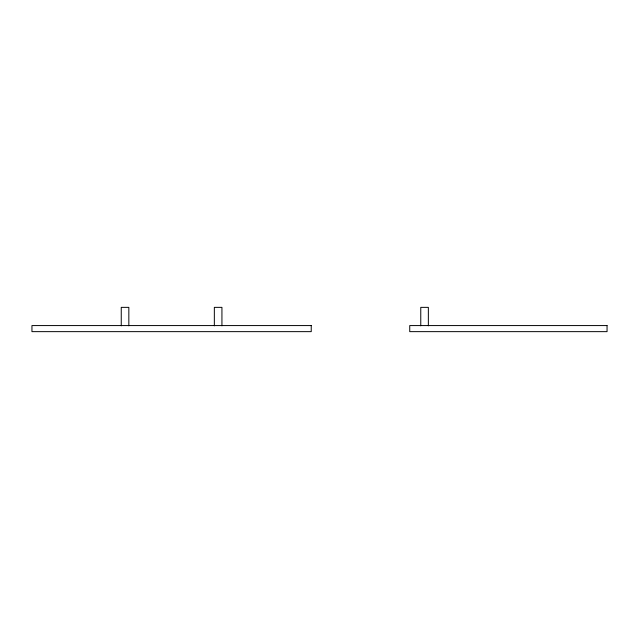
<?xml version="1.0" encoding="UTF-8"?>
<svg xmlns="http://www.w3.org/2000/svg" width="639" height="639" viewBox="0 0 639 639"><rect width="100%" height="100%" fill="white"/><g stroke="black" fill="none" stroke-linecap="round" stroke-linejoin="round"><path stroke-width="0.96" d="M428.354 325.818L428.354 307.359L420.766 307.359L420.766 325.818M221.933 325.818L221.933 307.359L214.345 307.359L214.345 325.818M128.838 325.818L128.838 307.359L121.25 307.359L121.25 325.818M311.233 325.57L31.95 325.57L31.95 331.641L311.233 331.641L311.233 325.57M607.05 325.57L409.735 325.57L409.735 331.641L607.05 331.641L607.05 325.57"/></g></svg>
